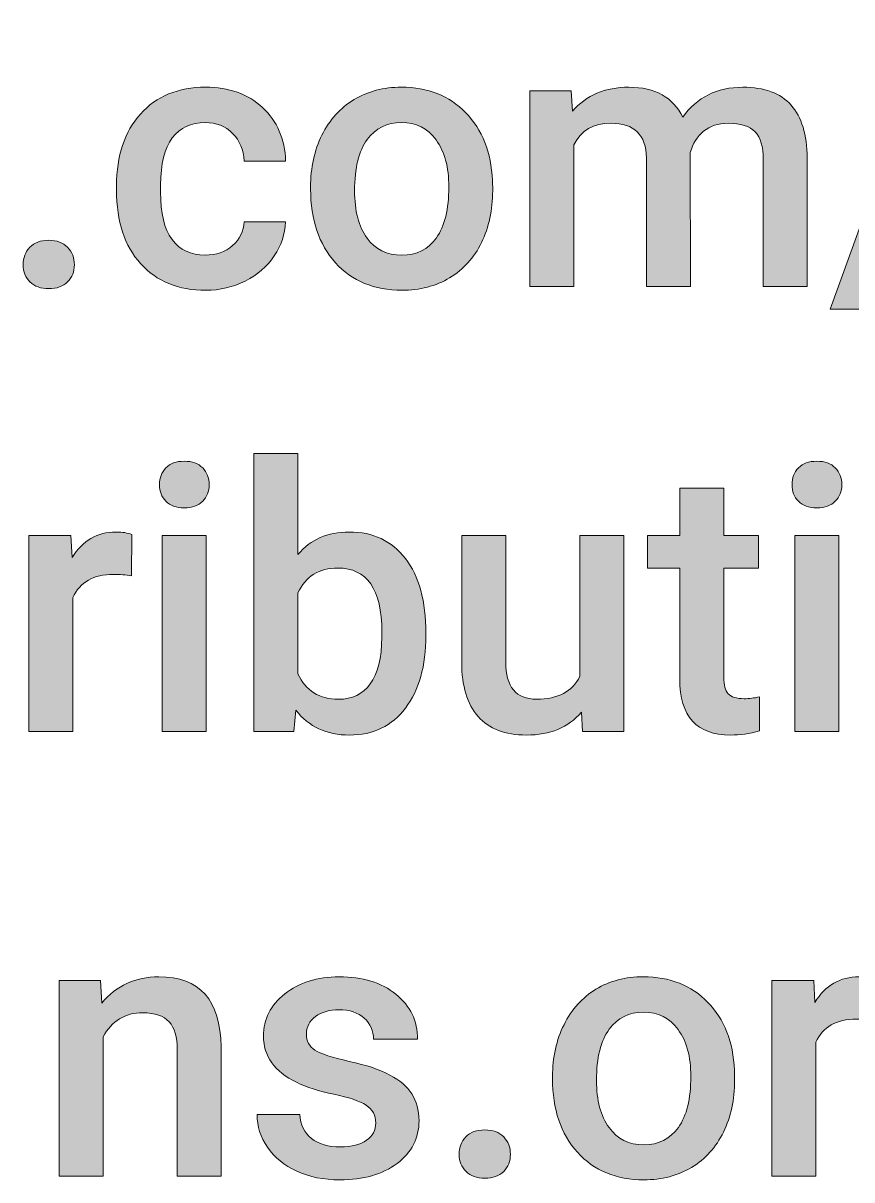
# Model space of a CAD drawing. Header units: millimetres. Extents: x -48 to 621, y -577 to -225.
# Drawn here: x 7.85 to 20.13, y -575.54 to -558.39 of the extents above; entities that cross this region are included whole.
import ezdxf

# ---------------------------------------------------------------- set-up
doc = ezdxf.new("R2010")
doc.units = ezdxf.units.MM
doc.header["$MEASUREMENT"] = 0
doc.layers.add('Layer 1', color=7, linetype='Continuous')

# ---------------------------------------------------------------- blocks, each defined once
blk = doc.blocks.new('block 188')
at = {"layer": 'Layer 1', "true_color": 0xffffff}
h = blk.add_hatch(color=7, dxfattribs=at)
h.dxf.hatch_style = 2
h.paths.add_polyline_path([(20.322, -562.632), (19.81, -562.632), (21.347, -558.391), (21.859, -558.391)])
h = blk.add_hatch(color=7, dxfattribs=at)
h.dxf.hatch_style = 2
edge = h.paths.add_edge_path()
edge.add_spline(control_points=[(10.546, -561.83), (10.709, -561.83), (10.844, -561.783), (10.951, -561.688), (11.059, -561.593), (11.116, -561.476), (11.123, -561.337), (11.123, -561.337), (11.738, -561.337), (11.738, -561.337), (11.73, -561.517), (11.674, -561.686), (11.569, -561.842), (11.463, -561.999), (11.32, -562.123), (11.139, -562.214), (10.959, -562.305), (10.764, -562.351), (10.554, -562.351), (10.148, -562.351), (9.826, -562.219), (9.589, -561.956), (9.351, -561.694), (9.232, -561.33), (9.232, -560.867), (9.232, -560.867), (9.232, -560.8), (9.232, -560.8), (9.232, -560.359), (9.35, -560.005), (9.586, -559.739), (9.822, -559.474), (10.144, -559.341), (10.552, -559.341), (10.897, -559.341), (11.178, -559.441), (11.396, -559.643), (11.613, -559.844), (11.727, -560.108), (11.738, -560.435), (11.738, -560.435), (11.123, -560.435), (11.123, -560.435), (11.116, -560.269), (11.059, -560.132), (10.953, -560.025), (10.846, -559.918), (10.711, -559.864), (10.546, -559.864), (10.335, -559.864), (10.173, -559.94), (10.058, -560.093), (9.944, -560.246), (9.886, -560.478), (9.884, -560.79), (9.884, -560.79), (9.884, -560.894), (9.884, -560.894), (9.884, -561.209), (9.94, -561.443), (10.054, -561.598), (10.168, -561.753), (10.332, -561.83), (10.546, -561.83)], knot_values=[0, 0, 0, 0, 1, 1, 1, 2, 2, 2, 3, 3, 3, 4, 4, 4, 5, 5, 5, 6, 6, 6, 7, 7, 7, 8, 8, 8, 9, 9, 9, 10, 10, 10, 11, 11, 11, 12, 12, 12, 13, 13, 13, 14, 14, 14, 15, 15, 15, 16, 16, 16, 17, 17, 17, 18, 18, 18, 19, 19, 19, 20, 20, 20, 21, 21, 21, 21], degree=3, periodic=1)
h = blk.add_hatch(color=7, dxfattribs=at)
h.dxf.hatch_style = 2
edge = h.paths.add_edge_path()
edge.add_spline(control_points=[(12.108, -560.819), (12.108, -560.535), (12.164, -560.278), (12.277, -560.05), (12.389, -559.822), (12.548, -559.647), (12.752, -559.525), (12.955, -559.402), (13.19, -559.341), (13.454, -559.341), (13.846, -559.341), (14.164, -559.467), (14.408, -559.719), (14.652, -559.971), (14.784, -560.306), (14.804, -560.722), (14.804, -560.722), (14.807, -560.875), (14.807, -560.875), (14.807, -561.161), (14.752, -561.417), (14.641, -561.643), (14.532, -561.868), (14.374, -562.042), (14.169, -562.166), (13.965, -562.289), (13.728, -562.351), (13.46, -562.351), (13.05, -562.351), (12.722, -562.214), (12.477, -561.942), (12.231, -561.669), (12.108, -561.305), (12.108, -560.851), (12.108, -560.851), (12.108, -560.819), (12.108, -560.819)], knot_values=[0, 0, 0, 0, 1, 1, 1, 2, 2, 2, 3, 3, 3, 4, 4, 4, 5, 5, 5, 6, 6, 6, 7, 7, 7, 8, 8, 8, 9, 9, 9, 10, 10, 10, 11, 11, 11, 12, 12, 12, 12], degree=3, periodic=1)
edge = h.paths.add_edge_path()
edge.add_spline(control_points=[(12.76, -560.875), (12.76, -561.174), (12.821, -561.408), (12.945, -561.577), (13.068, -561.746), (13.24, -561.83), (13.46, -561.83), (13.68, -561.83), (13.851, -561.745), (13.973, -561.573), (14.096, -561.401), (14.157, -561.15), (14.157, -560.819), (14.157, -560.526), (14.094, -560.293), (13.968, -560.122), (13.842, -559.95), (13.671, -559.864), (13.454, -559.864), (13.242, -559.864), (13.073, -559.948), (12.947, -560.117), (12.822, -560.287), (12.76, -560.539), (12.76, -560.875)], knot_values=[0, 0, 0, 0, 1, 1, 1, 2, 2, 2, 3, 3, 3, 4, 4, 4, 5, 5, 5, 6, 6, 6, 7, 7, 7, 8, 8, 8, 8], degree=3, periodic=1)
h = blk.add_hatch(color=7, dxfattribs=at)
h.dxf.hatch_style = 2
edge = h.paths.add_edge_path()
edge.add_spline(control_points=[(15.971, -559.394), (15.971, -559.394), (15.99, -559.697), (15.99, -559.697), (16.193, -559.46), (16.473, -559.341), (16.827, -559.341), (17.215, -559.341), (17.48, -559.489), (17.623, -559.786), (17.834, -559.489), (18.131, -559.341), (18.514, -559.341), (18.834, -559.341), (19.073, -559.429), (19.229, -559.606), (19.386, -559.783), (19.466, -560.044), (19.469, -560.39), (19.469, -560.39), (19.469, -562.297), (19.469, -562.297), (19.469, -562.297), (18.817, -562.297), (18.817, -562.297), (18.817, -562.297), (18.817, -560.409), (18.817, -560.409), (18.817, -560.224), (18.777, -560.089), (18.697, -560.003), (18.616, -559.918), (18.483, -559.875), (18.297, -559.875), (18.148, -559.875), (18.027, -559.914), (17.933, -559.994), (17.839, -560.074), (17.774, -560.178), (17.736, -560.307), (17.736, -560.307), (17.739, -562.297), (17.739, -562.297), (17.739, -562.297), (17.087, -562.297), (17.087, -562.297), (17.087, -562.297), (17.087, -560.387), (17.087, -560.387), (17.078, -560.045), (16.904, -559.875), (16.564, -559.875), (16.303, -559.875), (16.118, -559.981), (16.008, -560.194), (16.008, -560.194), (16.008, -562.297), (16.008, -562.297), (16.008, -562.297), (15.357, -562.297), (15.357, -562.297), (15.357, -562.297), (15.357, -559.394), (15.357, -559.394), (15.357, -559.394), (15.971, -559.394), (15.971, -559.394)], knot_values=[0, 0, 0, 0, 1, 1, 1, 2, 2, 2, 3, 3, 3, 4, 4, 4, 5, 5, 5, 6, 6, 6, 7, 7, 7, 8, 8, 8, 9, 9, 9, 10, 10, 10, 11, 11, 11, 12, 12, 12, 13, 13, 13, 14, 14, 14, 15, 15, 15, 16, 16, 16, 17, 17, 17, 18, 18, 18, 19, 19, 19, 20, 20, 20, 21, 21, 21, 22, 22, 22, 22], degree=3, periodic=1)
h = blk.add_hatch(color=7, dxfattribs=at)
h.dxf.hatch_style = 2
edge = h.paths.add_edge_path()
edge.add_spline(control_points=[(8.226, -561.61), (8.347, -561.61), (8.441, -561.645), (8.507, -561.714), (8.574, -561.782), (8.607, -561.869), (8.607, -561.973), (8.607, -562.075), (8.574, -562.159), (8.507, -562.226), (8.441, -562.293), (8.347, -562.327), (8.226, -562.327), (8.109, -562.327), (8.017, -562.294), (7.949, -562.228), (7.882, -562.161), (7.848, -562.076), (7.848, -561.973), (7.848, -561.869), (7.881, -561.782), (7.947, -561.714), (8.013, -561.645), (8.106, -561.61), (8.226, -561.61)], knot_values=[0, 0, 0, 0, 1, 1, 1, 2, 2, 2, 3, 3, 3, 4, 4, 4, 5, 5, 5, 6, 6, 6, 7, 7, 7, 8, 8, 8, 8], degree=3, periodic=1)
h = blk.add_hatch(color=7, dxfattribs=at)
h.dxf.hatch_style = 2
edge = h.paths.add_edge_path()
edge.add_spline(control_points=[(13.817, -567.469), (13.817, -567.919), (13.716, -568.278), (13.515, -568.544), (13.314, -568.811), (13.037, -568.944), (12.684, -568.944), (12.345, -568.944), (12.08, -568.821), (11.89, -568.576), (11.89, -568.576), (11.858, -568.89), (11.858, -568.89), (11.858, -568.89), (11.268, -568.89), (11.268, -568.89), (11.268, -568.89), (11.268, -564.77), (11.268, -564.77), (11.268, -564.77), (11.92, -564.77), (11.92, -564.77), (11.92, -564.77), (11.92, -566.267), (11.92, -566.267), (12.108, -566.045), (12.361, -565.934), (12.679, -565.934), (13.033, -565.934), (13.311, -566.065), (13.514, -566.328), (13.716, -566.591), (13.817, -566.959), (13.817, -567.431), (13.817, -567.431), (13.817, -567.469), (13.817, -567.469)], knot_values=[0, 0, 0, 0, 1, 1, 1, 2, 2, 2, 3, 3, 3, 4, 4, 4, 5, 5, 5, 6, 6, 6, 7, 7, 7, 8, 8, 8, 9, 9, 9, 10, 10, 10, 11, 11, 11, 12, 12, 12, 12], degree=3, periodic=1)
edge = h.paths.add_edge_path()
edge.add_spline(control_points=[(13.165, -567.412), (13.165, -567.098), (13.109, -566.861), (12.999, -566.704), (12.888, -566.547), (12.727, -566.468), (12.516, -566.468), (12.233, -566.468), (12.034, -566.591), (11.92, -566.838), (11.92, -566.838), (11.92, -568.035), (11.92, -568.035), (12.036, -568.287), (12.237, -568.413), (12.521, -568.413), (12.725, -568.413), (12.882, -568.337), (12.993, -568.185), (13.104, -568.033), (13.161, -567.803), (13.165, -567.495), (13.165, -567.495), (13.165, -567.412), (13.165, -567.412)], knot_values=[0, 0, 0, 0, 1, 1, 1, 2, 2, 2, 3, 3, 3, 4, 4, 4, 5, 5, 5, 6, 6, 6, 7, 7, 7, 8, 8, 8, 8], degree=3, periodic=1)
h = blk.add_hatch(color=7, dxfattribs=at)
h.dxf.hatch_style = 2
edge = h.paths.add_edge_path()
edge.add_spline(control_points=[(9.868, -565.234), (9.868, -565.133), (9.899, -565.05), (9.963, -564.984), (10.026, -564.918), (10.117, -564.885), (10.235, -564.885), (10.353, -564.885), (10.444, -564.918), (10.509, -564.984), (10.573, -565.05), (10.605, -565.133), (10.605, -565.234), (10.605, -565.332), (10.573, -565.414), (10.509, -565.479), (10.444, -565.544), (10.353, -565.577), (10.235, -565.577), (10.117, -565.577), (10.026, -565.544), (9.963, -565.479), (9.899, -565.414), (9.868, -565.332), (9.868, -565.234)], knot_values=[0, 0, 0, 0, 1, 1, 1, 2, 2, 2, 3, 3, 3, 4, 4, 4, 5, 5, 5, 6, 6, 6, 7, 7, 7, 8, 8, 8, 8], degree=3, periodic=1)
h.paths.add_polyline_path([(10.56, -568.89), (9.908, -568.89), (9.908, -565.988), (10.56, -565.988)])
h = blk.add_hatch(color=7, dxfattribs=at)
h.dxf.hatch_style = 2
edge = h.paths.add_edge_path()
edge.add_spline(control_points=[(19.244, -565.234), (19.244, -565.133), (19.275, -565.05), (19.339, -564.984), (19.402, -564.918), (19.493, -564.885), (19.611, -564.885), (19.729, -564.885), (19.82, -564.918), (19.885, -564.984), (19.949, -565.05), (19.982, -565.133), (19.982, -565.234), (19.982, -565.332), (19.949, -565.414), (19.885, -565.479), (19.82, -565.544), (19.729, -565.577), (19.611, -565.577), (19.493, -565.577), (19.402, -565.544), (19.339, -565.479), (19.275, -565.414), (19.244, -565.332), (19.244, -565.234)], knot_values=[0, 0, 0, 0, 1, 1, 1, 2, 2, 2, 3, 3, 3, 4, 4, 4, 5, 5, 5, 6, 6, 6, 7, 7, 7, 8, 8, 8, 8], degree=3, periodic=1)
h.paths.add_polyline_path([(19.936, -568.89), (19.284, -568.89), (19.284, -565.988), (19.936, -565.988)])
h = blk.add_hatch(color=7, dxfattribs=at)
h.dxf.hatch_style = 2
edge = h.paths.add_edge_path()
edge.add_spline(control_points=[(18.232, -565.282), (18.232, -565.282), (18.232, -565.988), (18.232, -565.988), (18.232, -565.988), (18.745, -565.988), (18.745, -565.988), (18.745, -565.988), (18.745, -566.471), (18.745, -566.471), (18.745, -566.471), (18.232, -566.471), (18.232, -566.471), (18.232, -566.471), (18.232, -568.091), (18.232, -568.091), (18.232, -568.202), (18.254, -568.282), (18.298, -568.331), (18.342, -568.38), (18.42, -568.405), (18.533, -568.405), (18.608, -568.405), (18.684, -568.396), (18.761, -568.378), (18.761, -568.378), (18.761, -568.882), (18.761, -568.882), (18.612, -568.923), (18.469, -568.944), (18.332, -568.944), (17.831, -568.944), (17.58, -568.668), (17.58, -568.115), (17.58, -568.115), (17.58, -566.471), (17.58, -566.471), (17.58, -566.471), (17.103, -566.471), (17.103, -566.471), (17.103, -566.471), (17.103, -565.988), (17.103, -565.988), (17.103, -565.988), (17.58, -565.988), (17.58, -565.988), (17.58, -565.988), (17.58, -565.282), (17.58, -565.282), (17.58, -565.282), (18.232, -565.282), (18.232, -565.282)], knot_values=[0, 0, 0, 0, 1, 1, 1, 2, 2, 2, 3, 3, 3, 4, 4, 4, 5, 5, 5, 6, 6, 6, 7, 7, 7, 8, 8, 8, 9, 9, 9, 10, 10, 10, 11, 11, 11, 12, 12, 12, 13, 13, 13, 14, 14, 14, 15, 15, 15, 16, 16, 16, 17, 17, 17, 17], degree=3, periodic=1)
h = blk.add_hatch(color=7, dxfattribs=at)
h.dxf.hatch_style = 2
edge = h.paths.add_edge_path()
edge.add_spline(control_points=[(9.455, -566.583), (9.369, -566.569), (9.28, -566.562), (9.189, -566.562), (8.89, -566.562), (8.689, -566.676), (8.585, -566.905), (8.585, -566.905), (8.585, -568.89), (8.585, -568.89), (8.585, -568.89), (7.933, -568.89), (7.933, -568.89), (7.933, -568.89), (7.933, -565.988), (7.933, -565.988), (7.933, -565.988), (8.556, -565.988), (8.556, -565.988), (8.556, -565.988), (8.572, -566.312), (8.572, -566.312), (8.729, -566.06), (8.947, -565.934), (9.226, -565.934), (9.32, -565.934), (9.396, -565.947), (9.457, -565.972), (9.457, -565.972), (9.455, -566.583), (9.455, -566.583)], knot_values=[0, 0, 0, 0, 1, 1, 1, 2, 2, 2, 3, 3, 3, 4, 4, 4, 5, 5, 5, 6, 6, 6, 7, 7, 7, 8, 8, 8, 9, 9, 9, 10, 10, 10, 10], degree=3, periodic=1)
h = blk.add_hatch(color=7, dxfattribs=at)
h.dxf.hatch_style = 2
edge = h.paths.add_edge_path()
edge.add_spline(control_points=[(16.121, -568.606), (15.93, -568.831), (15.658, -568.944), (15.306, -568.944), (14.991, -568.944), (14.752, -568.852), (14.591, -568.668), (14.429, -568.483), (14.348, -568.217), (14.348, -567.868), (14.348, -567.868), (14.348, -565.988), (14.348, -565.988), (14.348, -565.988), (15, -565.988), (15, -565.988), (15, -565.988), (15, -567.86), (15, -567.86), (15, -568.229), (15.153, -568.413), (15.458, -568.413), (15.775, -568.413), (15.989, -568.299), (16.1, -568.072), (16.1, -568.072), (16.1, -565.988), (16.1, -565.988), (16.1, -565.988), (16.752, -565.988), (16.752, -565.988), (16.752, -565.988), (16.752, -568.89), (16.752, -568.89), (16.752, -568.89), (16.137, -568.89), (16.137, -568.89), (16.137, -568.89), (16.121, -568.606), (16.121, -568.606)], knot_values=[0, 0, 0, 0, 1, 1, 1, 2, 2, 2, 3, 3, 3, 4, 4, 4, 5, 5, 5, 6, 6, 6, 7, 7, 7, 8, 8, 8, 9, 9, 9, 10, 10, 10, 11, 11, 11, 12, 12, 12, 13, 13, 13, 13], degree=3, periodic=1)
h = blk.add_hatch(color=7, dxfattribs=at)
h.dxf.hatch_style = 2
edge = h.paths.add_edge_path()
edge.add_spline(control_points=[(8.996, -572.581), (8.996, -572.581), (9.015, -572.916), (9.015, -572.916), (9.229, -572.657), (9.511, -572.527), (9.86, -572.527), (10.464, -572.527), (10.772, -572.873), (10.782, -573.565), (10.782, -573.565), (10.782, -575.484), (10.782, -575.484), (10.782, -575.484), (10.131, -575.484), (10.131, -575.484), (10.131, -575.484), (10.131, -573.603), (10.131, -573.603), (10.131, -573.419), (10.091, -573.282), (10.011, -573.194), (9.932, -573.105), (9.801, -573.061), (9.621, -573.061), (9.358, -573.061), (9.162, -573.18), (9.033, -573.418), (9.033, -573.418), (9.033, -575.484), (9.033, -575.484), (9.033, -575.484), (8.381, -575.484), (8.381, -575.484), (8.381, -575.484), (8.381, -572.581), (8.381, -572.581), (8.381, -572.581), (8.996, -572.581), (8.996, -572.581)], knot_values=[0, 0, 0, 0, 1, 1, 1, 2, 2, 2, 3, 3, 3, 4, 4, 4, 5, 5, 5, 6, 6, 6, 7, 7, 7, 8, 8, 8, 9, 9, 9, 10, 10, 10, 11, 11, 11, 12, 12, 12, 13, 13, 13, 13], degree=3, periodic=1)
h = blk.add_hatch(color=7, dxfattribs=at)
h.dxf.hatch_style = 2
edge = h.paths.add_edge_path()
edge.add_spline(control_points=[(13.074, -574.695), (13.074, -574.579), (13.026, -574.49), (12.93, -574.429), (12.834, -574.368), (12.676, -574.315), (12.454, -574.268), (12.232, -574.222), (12.047, -574.163), (11.898, -574.091), (11.573, -573.934), (11.41, -573.706), (11.41, -573.407), (11.41, -573.157), (11.516, -572.948), (11.727, -572.78), (11.938, -572.611), (12.206, -572.527), (12.532, -572.527), (12.879, -572.527), (13.159, -572.613), (13.373, -572.785), (13.586, -572.957), (13.693, -573.179), (13.693, -573.453), (13.693, -573.453), (13.041, -573.453), (13.041, -573.453), (13.041, -573.328), (12.995, -573.223), (12.902, -573.14), (12.809, -573.057), (12.686, -573.015), (12.532, -573.015), (12.389, -573.015), (12.272, -573.049), (12.182, -573.115), (12.091, -573.181), (12.046, -573.269), (12.046, -573.38), (12.046, -573.481), (12.088, -573.558), (12.172, -573.614), (12.256, -573.669), (12.426, -573.725), (12.682, -573.781), (12.938, -573.838), (13.138, -573.905), (13.284, -573.983), (13.43, -574.06), (13.538, -574.154), (13.609, -574.263), (13.679, -574.372), (13.715, -574.504), (13.715, -574.66), (13.715, -574.921), (13.607, -575.133), (13.39, -575.294), (13.174, -575.456), (12.89, -575.537), (12.54, -575.537), (12.302, -575.537), (12.09, -575.494), (11.904, -575.408), (11.718, -575.323), (11.573, -575.205), (11.469, -575.054), (11.366, -574.904), (11.314, -574.742), (11.314, -574.569), (11.314, -574.569), (11.947, -574.569), (11.947, -574.569), (11.956, -574.723), (12.014, -574.841), (12.121, -574.924), (12.229, -575.007), (12.371, -575.049), (12.548, -575.049), (12.719, -575.049), (12.85, -575.016), (12.939, -574.951), (13.029, -574.886), (13.074, -574.8), (13.074, -574.695)], knot_values=[0, 0, 0, 0, 1, 1, 1, 2, 2, 2, 3, 3, 3, 4, 4, 4, 5, 5, 5, 6, 6, 6, 7, 7, 7, 8, 8, 8, 9, 9, 9, 10, 10, 10, 11, 11, 11, 12, 12, 12, 13, 13, 13, 14, 14, 14, 15, 15, 15, 16, 16, 16, 17, 17, 17, 18, 18, 18, 19, 19, 19, 20, 20, 20, 21, 21, 21, 22, 22, 22, 23, 23, 23, 24, 24, 24, 25, 25, 25, 26, 26, 26, 27, 27, 27, 28, 28, 28, 28], degree=3, periodic=1)
h = blk.add_hatch(color=7, dxfattribs=at)
h.dxf.hatch_style = 2
edge = h.paths.add_edge_path()
edge.add_spline(control_points=[(15.694, -574.005), (15.694, -573.721), (15.751, -573.465), (15.864, -573.237), (15.976, -573.009), (16.135, -572.834), (16.338, -572.711), (16.542, -572.588), (16.777, -572.527), (17.041, -572.527), (17.433, -572.527), (17.751, -572.653), (17.995, -572.906), (18.239, -573.158), (18.371, -573.492), (18.391, -573.909), (18.391, -573.909), (18.393, -574.062), (18.393, -574.062), (18.393, -574.348), (18.338, -574.604), (18.228, -574.829), (18.118, -575.054), (17.961, -575.229), (17.756, -575.352), (17.551, -575.476), (17.315, -575.537), (17.047, -575.537), (16.637, -575.537), (16.309, -575.401), (16.063, -575.128), (15.817, -574.856), (15.694, -574.492), (15.694, -574.038), (15.694, -574.038), (15.694, -574.005), (15.694, -574.005)], knot_values=[0, 0, 0, 0, 1, 1, 1, 2, 2, 2, 3, 3, 3, 4, 4, 4, 5, 5, 5, 6, 6, 6, 7, 7, 7, 8, 8, 8, 9, 9, 9, 10, 10, 10, 11, 11, 11, 12, 12, 12, 12], degree=3, periodic=1)
edge = h.paths.add_edge_path()
edge.add_spline(control_points=[(16.346, -574.062), (16.346, -574.36), (16.408, -574.594), (16.532, -574.763), (16.655, -574.932), (16.827, -575.017), (17.047, -575.017), (17.267, -575.017), (17.438, -574.931), (17.56, -574.759), (17.683, -574.587), (17.744, -574.336), (17.744, -574.005), (17.744, -573.712), (17.681, -573.48), (17.555, -573.308), (17.429, -573.136), (17.258, -573.05), (17.041, -573.05), (16.828, -573.05), (16.659, -573.135), (16.534, -573.304), (16.409, -573.473), (16.346, -573.726), (16.346, -574.062)], knot_values=[0, 0, 0, 0, 1, 1, 1, 2, 2, 2, 3, 3, 3, 4, 4, 4, 5, 5, 5, 6, 6, 6, 7, 7, 7, 8, 8, 8, 8], degree=3, periodic=1)
h = blk.add_hatch(color=7, dxfattribs=at)
h.dxf.hatch_style = 2
edge = h.paths.add_edge_path()
edge.add_spline(control_points=[(20.465, -573.176), (20.379, -573.162), (20.29, -573.155), (20.199, -573.155), (19.9, -573.155), (19.699, -573.269), (19.595, -573.498), (19.595, -573.498), (19.595, -575.484), (19.595, -575.484), (19.595, -575.484), (18.943, -575.484), (18.943, -575.484), (18.943, -575.484), (18.943, -572.581), (18.943, -572.581), (18.943, -572.581), (19.566, -572.581), (19.566, -572.581), (19.566, -572.581), (19.582, -572.906), (19.582, -572.906), (19.739, -572.653), (19.957, -572.527), (20.236, -572.527), (20.33, -572.527), (20.406, -572.54), (20.467, -572.565), (20.467, -572.565), (20.465, -573.176), (20.465, -573.176)], knot_values=[0, 0, 0, 0, 1, 1, 1, 2, 2, 2, 3, 3, 3, 4, 4, 4, 5, 5, 5, 6, 6, 6, 7, 7, 7, 8, 8, 8, 9, 9, 9, 10, 10, 10, 10], degree=3, periodic=1)
h = blk.add_hatch(color=7, dxfattribs=at)
h.dxf.hatch_style = 2
edge = h.paths.add_edge_path()
edge.add_spline(control_points=[(14.689, -574.797), (14.81, -574.797), (14.904, -574.831), (14.97, -574.9), (15.036, -574.969), (15.07, -575.055), (15.07, -575.159), (15.07, -575.261), (15.036, -575.345), (14.97, -575.413), (14.904, -575.479), (14.81, -575.513), (14.689, -575.513), (14.572, -575.513), (14.48, -575.48), (14.412, -575.414), (14.344, -575.348), (14.31, -575.263), (14.31, -575.159), (14.31, -575.055), (14.343, -574.969), (14.41, -574.9), (14.476, -574.831), (14.569, -574.797), (14.689, -574.797)], knot_values=[0, 0, 0, 0, 1, 1, 1, 2, 2, 2, 3, 3, 3, 4, 4, 4, 5, 5, 5, 6, 6, 6, 7, 7, 7, 8, 8, 8, 8], degree=3, periodic=1)
at = {"layer": 'Layer 1', "lineweight": 0}
for points in [[(20.322, -562.632), (19.81, -562.632), (21.347, -558.391), (21.859, -558.391), (20.322, -562.632)], [(10.56, -568.89), (9.908, -568.89), (9.908, -565.988), (10.56, -565.988), (10.56, -568.89)], [(19.936, -568.89), (19.284, -568.89), (19.284, -565.988), (19.936, -565.988), (19.936, -568.89)]]:
    blk.add_lwpolyline(points, dxfattribs=at)
for points, knots in [([(10.546, -561.83), (10.709, -561.83), (10.844, -561.783), (10.951, -561.688), (11.059, -561.593), (11.116, -561.476), (11.123, -561.337), (11.123, -561.337), (11.738, -561.337), (11.738, -561.337), (11.73, -561.517), (11.674, -561.686), (11.569, -561.842), (11.463, -561.999), (11.32, -562.123), (11.139, -562.214), (10.959, -562.305), (10.764, -562.351), (10.554, -562.351), (10.148, -562.351), (9.826, -562.219), (9.589, -561.956), (9.351, -561.694), (9.232, -561.33), (9.232, -560.867), (9.232, -560.867), (9.232, -560.8), (9.232, -560.8), (9.232, -560.359), (9.35, -560.005), (9.586, -559.739), (9.822, -559.474), (10.144, -559.341), (10.552, -559.341), (10.897, -559.341), (11.178, -559.441), (11.396, -559.643), (11.613, -559.844), (11.727, -560.108), (11.738, -560.435), (11.738, -560.435), (11.123, -560.435), (11.123, -560.435), (11.116, -560.269), (11.059, -560.132), (10.953, -560.025), (10.846, -559.918), (10.711, -559.864), (10.546, -559.864), (10.335, -559.864), (10.173, -559.94), (10.058, -560.093), (9.944, -560.246), (9.886, -560.478), (9.884, -560.79), (9.884, -560.79), (9.884, -560.894), (9.884, -560.894), (9.884, -561.209), (9.94, -561.443), (10.054, -561.598), (10.168, -561.753), (10.332, -561.83), (10.546, -561.83)], [0, 0, 0, 0, 1, 1, 1, 2, 2, 2, 3, 3, 3, 4, 4, 4, 5, 5, 5, 6, 6, 6, 7, 7, 7, 8, 8, 8, 9, 9, 9, 10, 10, 10, 11, 11, 11, 12, 12, 12, 13, 13, 13, 14, 14, 14, 15, 15, 15, 16, 16, 16, 17, 17, 17, 18, 18, 18, 19, 19, 19, 20, 20, 20, 21, 21, 21, 21]), ([(12.108, -560.819), (12.108, -560.535), (12.164, -560.278), (12.277, -560.05), (12.389, -559.822), (12.548, -559.647), (12.752, -559.525), (12.955, -559.402), (13.19, -559.341), (13.454, -559.341), (13.846, -559.341), (14.164, -559.467), (14.408, -559.719), (14.652, -559.971), (14.784, -560.306), (14.804, -560.722), (14.804, -560.722), (14.807, -560.875), (14.807, -560.875), (14.807, -561.161), (14.752, -561.417), (14.641, -561.643), (14.532, -561.868), (14.374, -562.042), (14.169, -562.166), (13.965, -562.289), (13.728, -562.351), (13.46, -562.351), (13.05, -562.351), (12.722, -562.214), (12.477, -561.942), (12.231, -561.669), (12.108, -561.305), (12.108, -560.851), (12.108, -560.851), (12.108, -560.819), (12.108, -560.819)], [0, 0, 0, 0, 1, 1, 1, 2, 2, 2, 3, 3, 3, 4, 4, 4, 5, 5, 5, 6, 6, 6, 7, 7, 7, 8, 8, 8, 9, 9, 9, 10, 10, 10, 11, 11, 11, 12, 12, 12, 12]), ([(15.971, -559.394), (15.971, -559.394), (15.99, -559.697), (15.99, -559.697), (16.193, -559.46), (16.473, -559.341), (16.827, -559.341), (17.215, -559.341), (17.48, -559.489), (17.623, -559.786), (17.834, -559.489), (18.131, -559.341), (18.514, -559.341), (18.834, -559.341), (19.073, -559.429), (19.229, -559.606), (19.386, -559.783), (19.466, -560.044), (19.469, -560.39), (19.469, -560.39), (19.469, -562.297), (19.469, -562.297), (19.469, -562.297), (18.817, -562.297), (18.817, -562.297), (18.817, -562.297), (18.817, -560.409), (18.817, -560.409), (18.817, -560.224), (18.777, -560.089), (18.697, -560.003), (18.616, -559.918), (18.483, -559.875), (18.297, -559.875), (18.148, -559.875), (18.027, -559.914), (17.933, -559.994), (17.839, -560.074), (17.774, -560.178), (17.736, -560.307), (17.736, -560.307), (17.739, -562.297), (17.739, -562.297), (17.739, -562.297), (17.087, -562.297), (17.087, -562.297), (17.087, -562.297), (17.087, -560.387), (17.087, -560.387), (17.078, -560.045), (16.904, -559.875), (16.564, -559.875), (16.303, -559.875), (16.118, -559.981), (16.008, -560.194), (16.008, -560.194), (16.008, -562.297), (16.008, -562.297), (16.008, -562.297), (15.357, -562.297), (15.357, -562.297), (15.357, -562.297), (15.357, -559.394), (15.357, -559.394), (15.357, -559.394), (15.971, -559.394), (15.971, -559.394)], [0, 0, 0, 0, 1, 1, 1, 2, 2, 2, 3, 3, 3, 4, 4, 4, 5, 5, 5, 6, 6, 6, 7, 7, 7, 8, 8, 8, 9, 9, 9, 10, 10, 10, 11, 11, 11, 12, 12, 12, 13, 13, 13, 14, 14, 14, 15, 15, 15, 16, 16, 16, 17, 17, 17, 18, 18, 18, 19, 19, 19, 20, 20, 20, 21, 21, 21, 22, 22, 22, 22]), ([(12.76, -560.875), (12.76, -561.174), (12.821, -561.408), (12.945, -561.577), (13.068, -561.746), (13.24, -561.83), (13.46, -561.83), (13.68, -561.83), (13.851, -561.745), (13.973, -561.573), (14.096, -561.401), (14.157, -561.15), (14.157, -560.819), (14.157, -560.526), (14.094, -560.293), (13.968, -560.122), (13.842, -559.95), (13.671, -559.864), (13.454, -559.864), (13.242, -559.864), (13.073, -559.948), (12.947, -560.117), (12.822, -560.287), (12.76, -560.539), (12.76, -560.875)], [0, 0, 0, 0, 1, 1, 1, 2, 2, 2, 3, 3, 3, 4, 4, 4, 5, 5, 5, 6, 6, 6, 7, 7, 7, 8, 8, 8, 8]), ([(8.226, -561.61), (8.347, -561.61), (8.441, -561.645), (8.507, -561.714), (8.574, -561.782), (8.607, -561.869), (8.607, -561.973), (8.607, -562.075), (8.574, -562.159), (8.507, -562.226), (8.441, -562.293), (8.347, -562.327), (8.226, -562.327), (8.109, -562.327), (8.017, -562.294), (7.949, -562.228), (7.882, -562.161), (7.848, -562.076), (7.848, -561.973), (7.848, -561.869), (7.881, -561.782), (7.947, -561.714), (8.013, -561.645), (8.106, -561.61), (8.226, -561.61)], [0, 0, 0, 0, 1, 1, 1, 2, 2, 2, 3, 3, 3, 4, 4, 4, 5, 5, 5, 6, 6, 6, 7, 7, 7, 8, 8, 8, 8]), ([(13.817, -567.469), (13.817, -567.919), (13.716, -568.278), (13.515, -568.544), (13.314, -568.811), (13.037, -568.944), (12.684, -568.944), (12.345, -568.944), (12.08, -568.821), (11.89, -568.576), (11.89, -568.576), (11.858, -568.89), (11.858, -568.89), (11.858, -568.89), (11.268, -568.89), (11.268, -568.89), (11.268, -568.89), (11.268, -564.77), (11.268, -564.77), (11.268, -564.77), (11.92, -564.77), (11.92, -564.77), (11.92, -564.77), (11.92, -566.267), (11.92, -566.267), (12.108, -566.045), (12.361, -565.934), (12.679, -565.934), (13.033, -565.934), (13.311, -566.065), (13.514, -566.328), (13.716, -566.591), (13.817, -566.959), (13.817, -567.431), (13.817, -567.431), (13.817, -567.469), (13.817, -567.469)], [0, 0, 0, 0, 1, 1, 1, 2, 2, 2, 3, 3, 3, 4, 4, 4, 5, 5, 5, 6, 6, 6, 7, 7, 7, 8, 8, 8, 9, 9, 9, 10, 10, 10, 11, 11, 11, 12, 12, 12, 12]), ([(9.868, -565.234), (9.868, -565.133), (9.899, -565.05), (9.963, -564.984), (10.026, -564.918), (10.117, -564.885), (10.235, -564.885), (10.353, -564.885), (10.444, -564.918), (10.509, -564.984), (10.573, -565.05), (10.605, -565.133), (10.605, -565.234), (10.605, -565.332), (10.573, -565.414), (10.509, -565.479), (10.444, -565.544), (10.353, -565.577), (10.235, -565.577), (10.117, -565.577), (10.026, -565.544), (9.963, -565.479), (9.899, -565.414), (9.868, -565.332), (9.868, -565.234)], [0, 0, 0, 0, 1, 1, 1, 2, 2, 2, 3, 3, 3, 4, 4, 4, 5, 5, 5, 6, 6, 6, 7, 7, 7, 8, 8, 8, 8]), ([(19.244, -565.234), (19.244, -565.133), (19.275, -565.05), (19.339, -564.984), (19.402, -564.918), (19.493, -564.885), (19.611, -564.885), (19.729, -564.885), (19.82, -564.918), (19.885, -564.984), (19.949, -565.05), (19.982, -565.133), (19.982, -565.234), (19.982, -565.332), (19.949, -565.414), (19.885, -565.479), (19.82, -565.544), (19.729, -565.577), (19.611, -565.577), (19.493, -565.577), (19.402, -565.544), (19.339, -565.479), (19.275, -565.414), (19.244, -565.332), (19.244, -565.234)], [0, 0, 0, 0, 1, 1, 1, 2, 2, 2, 3, 3, 3, 4, 4, 4, 5, 5, 5, 6, 6, 6, 7, 7, 7, 8, 8, 8, 8]), ([(18.232, -565.282), (18.232, -565.282), (18.232, -565.988), (18.232, -565.988), (18.232, -565.988), (18.745, -565.988), (18.745, -565.988), (18.745, -565.988), (18.745, -566.471), (18.745, -566.471), (18.745, -566.471), (18.232, -566.471), (18.232, -566.471), (18.232, -566.471), (18.232, -568.091), (18.232, -568.091), (18.232, -568.202), (18.254, -568.282), (18.298, -568.331), (18.342, -568.38), (18.42, -568.405), (18.533, -568.405), (18.608, -568.405), (18.684, -568.396), (18.761, -568.378), (18.761, -568.378), (18.761, -568.882), (18.761, -568.882), (18.612, -568.923), (18.469, -568.944), (18.332, -568.944), (17.831, -568.944), (17.58, -568.668), (17.58, -568.115), (17.58, -568.115), (17.58, -566.471), (17.58, -566.471), (17.58, -566.471), (17.103, -566.471), (17.103, -566.471), (17.103, -566.471), (17.103, -565.988), (17.103, -565.988), (17.103, -565.988), (17.58, -565.988), (17.58, -565.988), (17.58, -565.988), (17.58, -565.282), (17.58, -565.282), (17.58, -565.282), (18.232, -565.282), (18.232, -565.282)], [0, 0, 0, 0, 1, 1, 1, 2, 2, 2, 3, 3, 3, 4, 4, 4, 5, 5, 5, 6, 6, 6, 7, 7, 7, 8, 8, 8, 9, 9, 9, 10, 10, 10, 11, 11, 11, 12, 12, 12, 13, 13, 13, 14, 14, 14, 15, 15, 15, 16, 16, 16, 17, 17, 17, 17]), ([(9.455, -566.583), (9.369, -566.569), (9.28, -566.562), (9.189, -566.562), (8.89, -566.562), (8.689, -566.676), (8.585, -566.905), (8.585, -566.905), (8.585, -568.89), (8.585, -568.89), (8.585, -568.89), (7.933, -568.89), (7.933, -568.89), (7.933, -568.89), (7.933, -565.988), (7.933, -565.988), (7.933, -565.988), (8.556, -565.988), (8.556, -565.988), (8.556, -565.988), (8.572, -566.312), (8.572, -566.312), (8.729, -566.06), (8.947, -565.934), (9.226, -565.934), (9.32, -565.934), (9.396, -565.947), (9.457, -565.972), (9.457, -565.972), (9.455, -566.583), (9.455, -566.583)], [0, 0, 0, 0, 1, 1, 1, 2, 2, 2, 3, 3, 3, 4, 4, 4, 5, 5, 5, 6, 6, 6, 7, 7, 7, 8, 8, 8, 9, 9, 9, 10, 10, 10, 10]), ([(16.121, -568.606), (15.93, -568.831), (15.658, -568.944), (15.306, -568.944), (14.991, -568.944), (14.752, -568.852), (14.591, -568.668), (14.429, -568.483), (14.348, -568.217), (14.348, -567.868), (14.348, -567.868), (14.348, -565.988), (14.348, -565.988), (14.348, -565.988), (15, -565.988), (15, -565.988), (15, -565.988), (15, -567.86), (15, -567.86), (15, -568.229), (15.153, -568.413), (15.458, -568.413), (15.775, -568.413), (15.989, -568.299), (16.1, -568.072), (16.1, -568.072), (16.1, -565.988), (16.1, -565.988), (16.1, -565.988), (16.752, -565.988), (16.752, -565.988), (16.752, -565.988), (16.752, -568.89), (16.752, -568.89), (16.752, -568.89), (16.137, -568.89), (16.137, -568.89), (16.137, -568.89), (16.121, -568.606), (16.121, -568.606)], [0, 0, 0, 0, 1, 1, 1, 2, 2, 2, 3, 3, 3, 4, 4, 4, 5, 5, 5, 6, 6, 6, 7, 7, 7, 8, 8, 8, 9, 9, 9, 10, 10, 10, 11, 11, 11, 12, 12, 12, 13, 13, 13, 13]), ([(13.165, -567.412), (13.165, -567.098), (13.109, -566.861), (12.999, -566.704), (12.888, -566.547), (12.727, -566.468), (12.516, -566.468), (12.233, -566.468), (12.034, -566.591), (11.92, -566.838), (11.92, -566.838), (11.92, -568.035), (11.92, -568.035), (12.036, -568.287), (12.237, -568.413), (12.521, -568.413), (12.725, -568.413), (12.882, -568.337), (12.993, -568.185), (13.104, -568.033), (13.161, -567.803), (13.165, -567.495), (13.165, -567.495), (13.165, -567.412), (13.165, -567.412)], [0, 0, 0, 0, 1, 1, 1, 2, 2, 2, 3, 3, 3, 4, 4, 4, 5, 5, 5, 6, 6, 6, 7, 7, 7, 8, 8, 8, 8]), ([(8.996, -572.581), (8.996, -572.581), (9.015, -572.916), (9.015, -572.916), (9.229, -572.657), (9.511, -572.527), (9.86, -572.527), (10.464, -572.527), (10.772, -572.873), (10.782, -573.565), (10.782, -573.565), (10.782, -575.484), (10.782, -575.484), (10.782, -575.484), (10.131, -575.484), (10.131, -575.484), (10.131, -575.484), (10.131, -573.603), (10.131, -573.603), (10.131, -573.419), (10.091, -573.282), (10.011, -573.194), (9.932, -573.105), (9.801, -573.061), (9.621, -573.061), (9.358, -573.061), (9.162, -573.18), (9.033, -573.418), (9.033, -573.418), (9.033, -575.484), (9.033, -575.484), (9.033, -575.484), (8.381, -575.484), (8.381, -575.484), (8.381, -575.484), (8.381, -572.581), (8.381, -572.581), (8.381, -572.581), (8.996, -572.581), (8.996, -572.581)], [0, 0, 0, 0, 1, 1, 1, 2, 2, 2, 3, 3, 3, 4, 4, 4, 5, 5, 5, 6, 6, 6, 7, 7, 7, 8, 8, 8, 9, 9, 9, 10, 10, 10, 11, 11, 11, 12, 12, 12, 13, 13, 13, 13]), ([(13.074, -574.695), (13.074, -574.579), (13.026, -574.49), (12.93, -574.429), (12.834, -574.368), (12.676, -574.315), (12.454, -574.268), (12.232, -574.222), (12.047, -574.163), (11.898, -574.091), (11.573, -573.934), (11.41, -573.706), (11.41, -573.407), (11.41, -573.157), (11.516, -572.948), (11.727, -572.78), (11.938, -572.611), (12.206, -572.527), (12.532, -572.527), (12.879, -572.527), (13.159, -572.613), (13.373, -572.785), (13.586, -572.957), (13.693, -573.179), (13.693, -573.453), (13.693, -573.453), (13.041, -573.453), (13.041, -573.453), (13.041, -573.328), (12.995, -573.223), (12.902, -573.14), (12.809, -573.057), (12.686, -573.015), (12.532, -573.015), (12.389, -573.015), (12.272, -573.049), (12.182, -573.115), (12.091, -573.181), (12.046, -573.269), (12.046, -573.38), (12.046, -573.481), (12.088, -573.558), (12.172, -573.614), (12.256, -573.669), (12.426, -573.725), (12.682, -573.781), (12.938, -573.838), (13.138, -573.905), (13.284, -573.983), (13.43, -574.06), (13.538, -574.154), (13.609, -574.263), (13.679, -574.372), (13.715, -574.504), (13.715, -574.66), (13.715, -574.921), (13.607, -575.133), (13.39, -575.294), (13.174, -575.456), (12.89, -575.537), (12.54, -575.537), (12.302, -575.537), (12.09, -575.494), (11.904, -575.408), (11.718, -575.323), (11.573, -575.205), (11.469, -575.054), (11.366, -574.904), (11.314, -574.742), (11.314, -574.569), (11.314, -574.569), (11.947, -574.569), (11.947, -574.569), (11.956, -574.723), (12.014, -574.841), (12.121, -574.924), (12.229, -575.007), (12.371, -575.049), (12.548, -575.049), (12.719, -575.049), (12.85, -575.016), (12.939, -574.951), (13.029, -574.886), (13.074, -574.8), (13.074, -574.695)], [0, 0, 0, 0, 1, 1, 1, 2, 2, 2, 3, 3, 3, 4, 4, 4, 5, 5, 5, 6, 6, 6, 7, 7, 7, 8, 8, 8, 9, 9, 9, 10, 10, 10, 11, 11, 11, 12, 12, 12, 13, 13, 13, 14, 14, 14, 15, 15, 15, 16, 16, 16, 17, 17, 17, 18, 18, 18, 19, 19, 19, 20, 20, 20, 21, 21, 21, 22, 22, 22, 23, 23, 23, 24, 24, 24, 25, 25, 25, 26, 26, 26, 27, 27, 27, 28, 28, 28, 28]), ([(15.694, -574.005), (15.694, -573.721), (15.751, -573.465), (15.864, -573.237), (15.976, -573.009), (16.135, -572.834), (16.338, -572.711), (16.542, -572.588), (16.777, -572.527), (17.041, -572.527), (17.433, -572.527), (17.751, -572.653), (17.995, -572.906), (18.239, -573.158), (18.371, -573.492), (18.391, -573.909), (18.391, -573.909), (18.393, -574.062), (18.393, -574.062), (18.393, -574.348), (18.338, -574.604), (18.228, -574.829), (18.118, -575.054), (17.961, -575.229), (17.756, -575.352), (17.551, -575.476), (17.315, -575.537), (17.047, -575.537), (16.637, -575.537), (16.309, -575.401), (16.063, -575.128), (15.817, -574.856), (15.694, -574.492), (15.694, -574.038), (15.694, -574.038), (15.694, -574.005), (15.694, -574.005)], [0, 0, 0, 0, 1, 1, 1, 2, 2, 2, 3, 3, 3, 4, 4, 4, 5, 5, 5, 6, 6, 6, 7, 7, 7, 8, 8, 8, 9, 9, 9, 10, 10, 10, 11, 11, 11, 12, 12, 12, 12]), ([(20.465, -573.176), (20.379, -573.162), (20.29, -573.155), (20.199, -573.155), (19.9, -573.155), (19.699, -573.269), (19.595, -573.498), (19.595, -573.498), (19.595, -575.484), (19.595, -575.484), (19.595, -575.484), (18.943, -575.484), (18.943, -575.484), (18.943, -575.484), (18.943, -572.581), (18.943, -572.581), (18.943, -572.581), (19.566, -572.581), (19.566, -572.581), (19.566, -572.581), (19.582, -572.906), (19.582, -572.906), (19.739, -572.653), (19.957, -572.527), (20.236, -572.527), (20.33, -572.527), (20.406, -572.54), (20.467, -572.565), (20.467, -572.565), (20.465, -573.176), (20.465, -573.176)], [0, 0, 0, 0, 1, 1, 1, 2, 2, 2, 3, 3, 3, 4, 4, 4, 5, 5, 5, 6, 6, 6, 7, 7, 7, 8, 8, 8, 9, 9, 9, 10, 10, 10, 10]), ([(16.346, -574.062), (16.346, -574.36), (16.408, -574.594), (16.532, -574.763), (16.655, -574.932), (16.827, -575.017), (17.047, -575.017), (17.267, -575.017), (17.438, -574.931), (17.56, -574.759), (17.683, -574.587), (17.744, -574.336), (17.744, -574.005), (17.744, -573.712), (17.681, -573.48), (17.555, -573.308), (17.429, -573.136), (17.258, -573.05), (17.041, -573.05), (16.828, -573.05), (16.659, -573.135), (16.534, -573.304), (16.409, -573.473), (16.346, -573.726), (16.346, -574.062)], [0, 0, 0, 0, 1, 1, 1, 2, 2, 2, 3, 3, 3, 4, 4, 4, 5, 5, 5, 6, 6, 6, 7, 7, 7, 8, 8, 8, 8]), ([(14.689, -574.797), (14.81, -574.797), (14.904, -574.831), (14.97, -574.9), (15.036, -574.969), (15.07, -575.055), (15.07, -575.159), (15.07, -575.261), (15.036, -575.345), (14.97, -575.413), (14.904, -575.479), (14.81, -575.513), (14.689, -575.513), (14.572, -575.513), (14.48, -575.48), (14.412, -575.414), (14.344, -575.348), (14.31, -575.263), (14.31, -575.159), (14.31, -575.055), (14.343, -574.969), (14.41, -574.9), (14.476, -574.831), (14.569, -574.797), (14.689, -574.797)], [0, 0, 0, 0, 1, 1, 1, 2, 2, 2, 3, 3, 3, 4, 4, 4, 5, 5, 5, 6, 6, 6, 7, 7, 7, 8, 8, 8, 8])]:
    blk.add_open_spline(points, degree=3, knots=knots, dxfattribs=at)

msp = doc.modelspace()

# ---------------------------------------------------------------- block references
at = {"layer": 'Layer 1'}
msp.add_blockref('block 188', (0, 0), dxfattribs=at)

doc.saveas('drawing.dxf')
